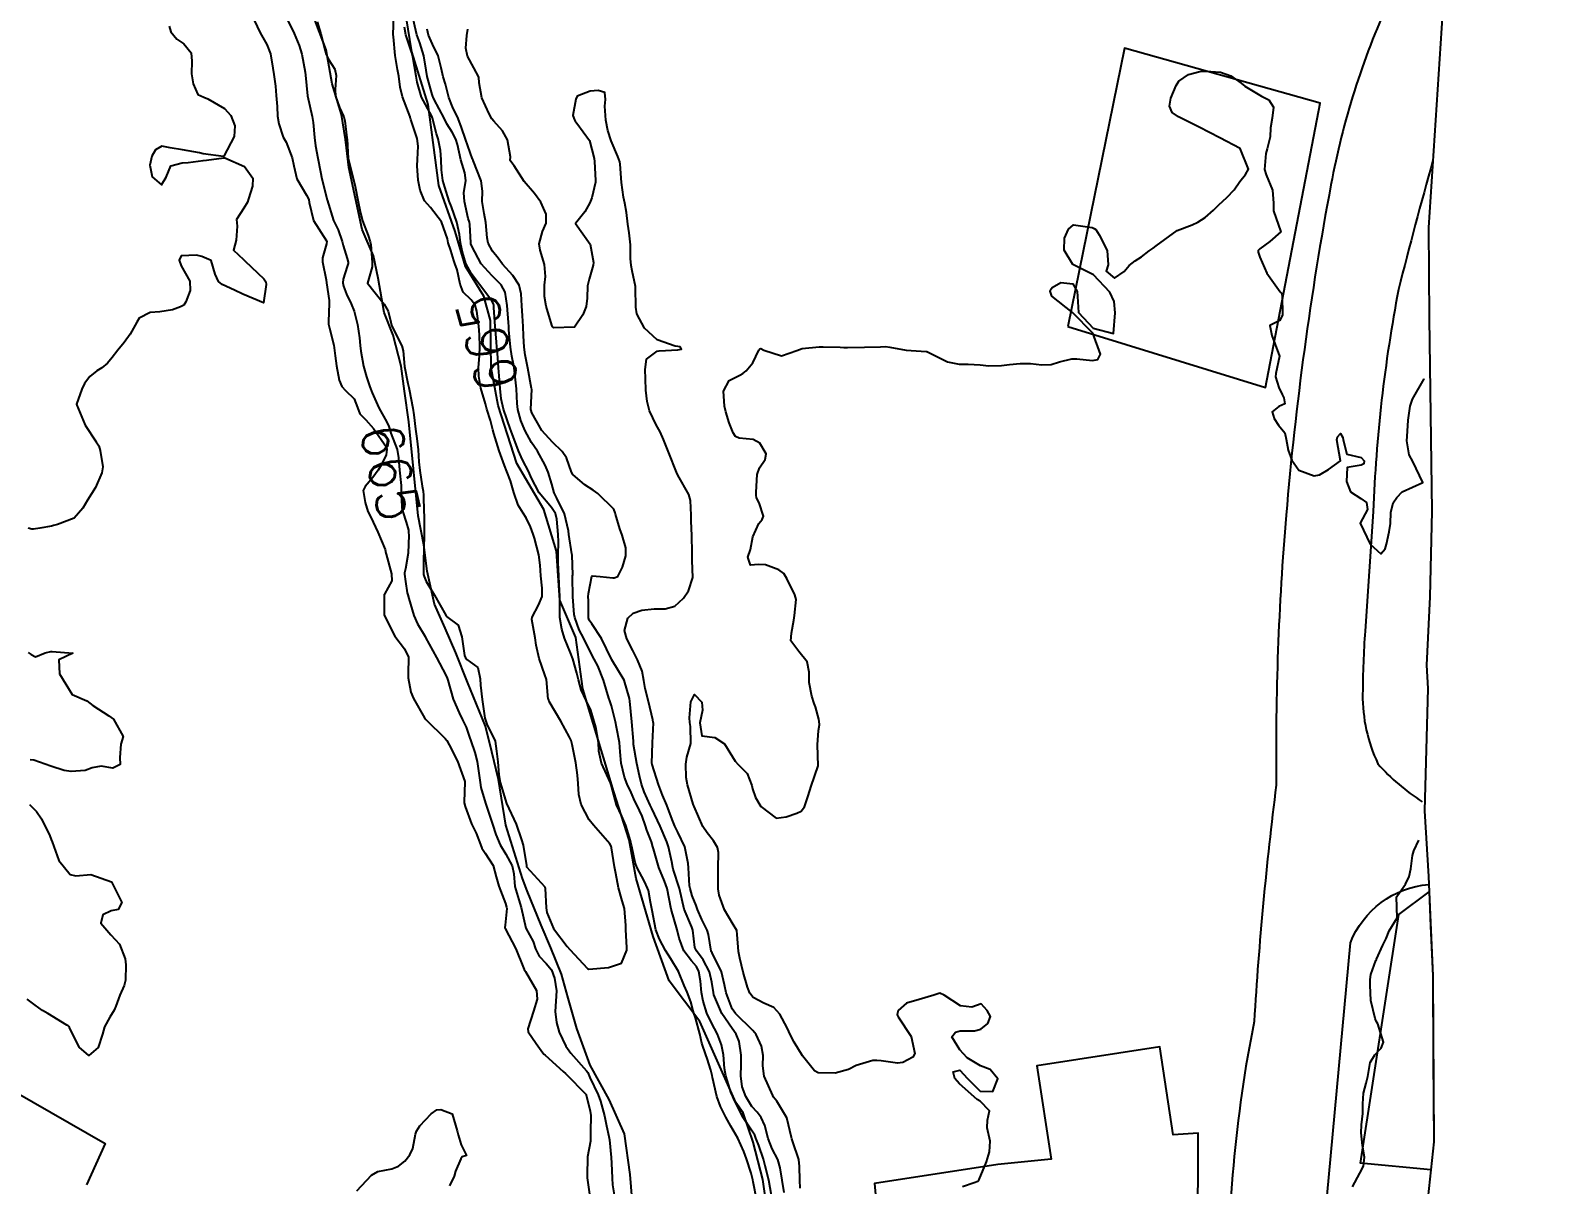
# Model space of a CAD drawing. Header units: metres. Extents: x 292545 to 299085, y 7450245 to 7463078.
# Drawn here: x 296188.4 to 296334.1, y 7456830.1 to 7456941.4 of the extents above; entities that cross this region are included whole.
import ezdxf
from ezdxf.enums import TextEntityAlignment as Align

# ---------------------------------------------------------------- set-up
doc = ezdxf.new("R2010")
doc.units = ezdxf.units.M
for name, color, linetype in [('Area', 45, 'Continuous'), ('Cotas', 45, 'Continuous'), ('Curvas de Nivel 1m', 11, 'Continuous'), ('Curvas de Nivel 5m', 15, 'Continuous'), ('Edificações', 30, 'Continuous'), ('Hidrografia', 140, 'Continuous'), ('Vias Primárias', 230, 'Continuous')]:
    doc.layers.add(name, color=color, linetype=linetype)
doc.styles.add('Style-STANDARD', font='STANDARD.shx')

msp = doc.modelspace()

# ---------------------------------------------------------------- linework, layer by layer
at = {"layer": 'Area'}
msp.add_polyline3d([(296334.1, 7457006.28, 673.92), (296332.98, 7457000.13, 678.49), (296332.19, 7456994.26, 671.55), (296331.23, 7456989.74, 671.27), (296330.46, 7456982.57, 668.4), (296328.9, 7456974.52, 674.88), (296328.14, 7456969.36, 670.89), (296328.03, 7456968.13, 670.83), (296327.39, 7456964.79, 670.93), (296326.59, 7456958.62, 670.97), (296325.4, 7456950.91, 674.39), (296324.82, 7456946.09, 668.83), (296323.28, 7456922.4, 668.86), (296323.33, 7456913.66, 668.89), (296323.58, 7456895.06, 669.06), (296323.4, 7456886.8, 669.25), (296323.07, 7456880.19, 669.36), (296323.22, 7456877.96, 669.41), (296322.9, 7456866.16, 669.72), (296323.26, 7456859.84, 669.88), (296323.69, 7456850.24, 672.61), (296323.77, 7456834.24, 674.05), (296323.2, 7456828.83, 678.1)], dxfattribs=at)
at = {"layer": 'Curvas de Nivel 1m', "flags": 128}
for points, elevation in [([(296210.04, 7456942.38), (296210.61, 7456941.16), (296211.24, 7456940.06), (296211.61, 7456939.14), (296211.83, 7456937.76), (296211.93, 7456937.14), (296212.09, 7456936.03), (296212.16, 7456935.14), (296212.24, 7456934.06), (296212.28, 7456933.13), (296212.41, 7456932.39), (296212.84, 7456931.12), (296212.94, 7456930.94), (296213.13, 7456930.62), (296213.71, 7456929.11), (296213.85, 7456928.36), (296214.16, 7456927.11), (296215.07, 7456925.53), (296215.29, 7456925.1), (296215.35, 7456924.81), (296215.76, 7456923.09), (296217.01, 7456921.13), (296217.03, 7456921.1), (296217.04, 7456921.08), (296217.01, 7456920.83), (296216.61, 7456919.47), (296216.61, 7456919.08), (296216.97, 7456917.35), (296217.01, 7456917.08), (296217.25, 7456915.38), (296217.27, 7456915.08), (296217.19, 7456913.34), (296217.19, 7456913.08), (296217.28, 7456912.71), (296217.71, 7456911.07), (296217.84, 7456910.03), (296217.97, 7456909.07), (296218.24, 7456907.67), (296218.47, 7456907.06), (296218.84, 7456906.7), (296219.67, 7456905.89), (296220, 7456905.04), (296220.23, 7456904.45), (296220.81, 7456903.85), (296221.54, 7456903.02), (296222.78, 7456901.22), (296222.84, 7456901.01), (296222.77, 7456900.49), (296222.29, 7456899.48), (296221.98, 7456899.02), (296221.47, 7456898.3), (296220.74, 7456897.44), (296220.54, 7456897.03), (296220.72, 7456895.88), (296221, 7456895.03), (296221.27, 7456894.46), (296221.97, 7456893.02), (296222.66, 7456891.34), (296222.73, 7456891.01), (296222.76, 7456890.9), (296223.29, 7456889), (296223.3, 7456888.33), (296222.61, 7456887.04), (296222.6, 7456887.03), (296222.58, 7456887.01), (296222.58, 7456885.01), (296223.58, 7456883), (296224.54, 7456881.79), (296224.91, 7456880.98), (296224.88, 7456879.35), (296224.87, 7456878.98), (296225.13, 7456877.61), (296225.39, 7456876.98), (296226.47, 7456875.11), (296226.59, 7456874.96), (296228.44, 7456873.13), (296228.6, 7456872.94), (296228.84, 7456872.53), (296229.64, 7456870.93), (296230.33, 7456868.99), (296230.34, 7456868.92), (296230.28, 7456867.02), (296230.29, 7456866.92), (296230.37, 7456866.56), (296230.99, 7456864.91), (296231.44, 7456864.01), (296231.85, 7456862.9), (296231.97, 7456862.55), (296232.31, 7456862.08), (296233.08, 7456860.88), (296233.38, 7456859.79), (296233.64, 7456858.88), (296234.26, 7456857.21), (296234.37, 7456856.87), (296234.39, 7456856.73), (296234.23, 7456855.13), (296234.19, 7456854.91), (296234.19, 7456854.87), (296234.22, 7456854.81), (296235.25, 7456852.86), (296236, 7456851.03), (296236.07, 7456850.85), (296236.18, 7456850.66), (296237.25, 7456848.83), (296237.32, 7456848.01), (296236.98, 7456846.84), (296236.42, 7456845.15), (296236.46, 7456844.84), (296237.22, 7456843.71), (296237.86, 7456842.82), (296237.96, 7456842.7), (296238.08, 7456842.59), (296239.84, 7456841.03), (296240.06, 7456840.82), (296240.08, 7456840.8), (296242.03, 7456838.81), (296242.05, 7456838.78), (296242.43, 7456837.19), (296242.48, 7456836.77), (296242.45, 7456835.22), (296242.46, 7456834.77), (296242.45, 7456834.31), (296242.18, 7456832.78), (296242.13, 7456830.96), (296242.15, 7456830.78), (296242.37, 7456829.21)], 666), ([(296216.12, 7456942.24), (296216.47, 7456941.09), (296216.89, 7456939.43), (296216.98, 7456939.08), (296217.22, 7456938.57), (296217.81, 7456937.67), (296217.95, 7456937.07), (296217.83, 7456935.72), (296217.87, 7456935.07), (296218.27, 7456933.96), (296218.68, 7456933.06), (296218.78, 7456932.69), (296218.98, 7456931.05), (296219, 7456930.92), (296219.11, 7456929.05), (296219.62, 7456927.04), (296219.77, 7456926.35), (296220.04, 7456925.04), (296220.29, 7456923.79), (296220.47, 7456923.04), (296221.02, 7456921.62), (296221.22, 7456921.03), (296221.27, 7456920.77), (296221.41, 7456919.03), (296221.4, 7456918.61), (296220.96, 7456917.03), (296222.57, 7456915.01), (296222.94, 7456914.33), (296223.2, 7456913.28), (296223.27, 7456913), (296223.55, 7456912.36), (296224.28, 7456910.99), (296224.4, 7456910.5), (296224.52, 7456908.99), (296224.85, 7456907.36), (296224.96, 7456906.98), (296224.99, 7456906.83), (296225.34, 7456904.97), (296225.44, 7456904.35), (296225.58, 7456902.97), (296225.71, 7456902.05), (296225.85, 7456900.97), (296225.91, 7456899.82), (296226, 7456898.97), (296226.24, 7456897.45), (296226.32, 7456896.97), (296226.35, 7456896.6), (296226.4, 7456894.96), (296226.41, 7456894.68), (296226.41, 7456892.96), (296226.4, 7456891.23), (296226.38, 7456890.96), (296226.36, 7456890.68), (296226.37, 7456888.96), (296226.41, 7456888.74), (296226.63, 7456888.28), (296227.42, 7456886.95), (296228.5, 7456885.02), (296228.55, 7456884.94), (296228.58, 7456884.9), (296229.7, 7456884.05), (296230.06, 7456882.93), (296230.32, 7456881.14), (296230.4, 7456880.92), (296230.53, 7456880.76), (296231.61, 7456879.99), (296231.84, 7456878.9), (296231.87, 7456878.26), (296232.01, 7456876.9), (296232.27, 7456875.09), (296232.33, 7456874.89), (296232.37, 7456874.8), (296232.46, 7456874.5), (296233.26, 7456872.88), (296233.41, 7456871.91), (296233.54, 7456870.88), (296233.64, 7456869.64), (296233.75, 7456868.88), (296234.37, 7456866.87), (296235.3, 7456864.86), (296235.82, 7456863.36), (296235.96, 7456862.85), (296236.28, 7456860.87), (296236.28, 7456860.85), (296236.3, 7456860.76), (296238.06, 7456858.82), (296238.1, 7456858.66), (296238.2, 7456856.82), (296238.25, 7456856.34), (296238.89, 7456854.81), (296240.21, 7456853.08), (296240.46, 7456852.8), (296242.18, 7456850.94), (296242.3, 7456850.89), (296244.19, 7456851.05), (296245.45, 7456851.47), (296245.98, 7456852.73), (296245.98, 7456852.96), (296245.88, 7456854.73), (296245.87, 7456855.09), (296245.73, 7456856.74), (296245.52, 7456857.48), (296245.15, 7456858.74), (296244.91, 7456860.13), (296244.78, 7456860.75), (296244.49, 7456862.58), (296244.45, 7456862.75), (296244.33, 7456862.97), (296242.74, 7456864.77), (296242.35, 7456865.29), (296241.56, 7456866.78), (296241.33, 7456867.74), (296241.27, 7456868.79), (296241.2, 7456869.59), (296241.04, 7456870.79), (296240.68, 7456872.56), (296240.62, 7456872.8), (296240.59, 7456872.94), (296240.45, 7456873.26), (296239.61, 7456874.81), (296238.49, 7456876.71), (296238.43, 7456876.82), (296238.38, 7456876.94), (296238.21, 7456878.82), (296238.06, 7456879.28), (296237.5, 7456880.83), (296237.24, 7456882.14), (296237.13, 7456882.83), (296236.81, 7456884.61), (296236.84, 7456884.84), (296237.44, 7456885.99), (296237.79, 7456886.83), (296237.81, 7456887.63), (296237.66, 7456888.83), (296237.62, 7456889.85), (296237.48, 7456890.83), (296237.06, 7456892.46), (296236.95, 7456892.84), (296236.69, 7456893.53), (296236.26, 7456894.41), (296235.96, 7456894.85), (296235.48, 7456895.63), (296235.08, 7456896.86), (296234.74, 7456897.99), (296234.39, 7456898.87), (296234.18, 7456899.45), (296233.65, 7456900.88), (296233.14, 7456902.55), (296233.05, 7456902.89), (296232.81, 7456903.79), (296232.48, 7456904.89), (296232.33, 7456905.4), (296231.89, 7456906.9), (296231.69, 7456908.08), (296231.67, 7456908.9), (296231.76, 7456910.03), (296231.79, 7456910.9), (296231.77, 7456912.04), (296231.69, 7456912.9), (296231.51, 7456914.33), (296231.34, 7456914.91), (296230.95, 7456915.43), (296230.2, 7456916.16), (296229.89, 7456916.93), (296229.6, 7456918.32), (296229.37, 7456918.93), (296229.28, 7456919.22), (296229.01, 7456920.17), (296228.74, 7456920.94), (296228.66, 7456921.3), (296228.08, 7456922.95), (296227.05, 7456924.33), (296226.45, 7456924.97), (296226.04, 7456926.01), (296225.86, 7456926.97), (296225.74, 7456928.34), (296225.77, 7456928.97), (296225.83, 7456930.26), (296225.75, 7456930.97), (296225.15, 7456932.83), (296225.1, 7456932.93), (296225.09, 7456932.98), (296225.07, 7456933.06), (296224.34, 7456934.99), (296224.11, 7456935.92), (296223.97, 7456937), (296223.85, 7456937.65), (296223.62, 7456939), (296223.46, 7456940.79), (296223.45, 7456941), (296223.5, 7456942.77)], 664), ([(296259.92, 7456829.07), (296259.65, 7456830.56), (296259.31, 7456831.92), (296259.13, 7456832.57), (296258.68, 7456833.89), (296258.42, 7456834.58), (296258.3, 7456834.89), (296258, 7456835.37), (296257.2, 7456836.6), (296256.29, 7456838.34), (296256.18, 7456838.61), (296256.04, 7456838.95), (296255.5, 7456840.62), (296255.37, 7456841.32), (296255.29, 7456842.62), (296255.1, 7456843.61), (296254.71, 7456844.62), (296254.12, 7456845.72), (296253.69, 7456846.64), (296253.32, 7456847.82), (296253.18, 7456848.64), (296253.07, 7456849.74), (296252.92, 7456850.65), (296252.67, 7456851.14), (296252.19, 7456851.68), (296251.45, 7456852.67), (296251, 7456853.89), (296250.83, 7456854.67), (296250.25, 7456856.68), (296249.85, 7456858.68), (296249.61, 7456859.36), (296249.06, 7456860.69), (296248.54, 7456862.48), (296248.48, 7456862.7), (296248.33, 7456863.16), (296247.91, 7456864.28), (296247.77, 7456864.71), (296247.43, 7456865.64), (296246.93, 7456866.72), (296246.75, 7456867.1), (296246.38, 7456867.91), (296246.01, 7456868.73), (296245.75, 7456869.39), (296245.43, 7456870.74), (296245.34, 7456871.83), (296245.25, 7456872.74), (296244.98, 7456874.23), (296244.87, 7456874.75), (296244.49, 7456876.27), (296244.32, 7456876.75), (296244.22, 7456877.03), (296243.71, 7456878.76), (296243.16, 7456880.13), (296242.83, 7456880.77), (296242.54, 7456881.34), (296241.81, 7456882.78), (296241.38, 7456883.6), (296240.95, 7456884.79), (296240.89, 7456885.1), (296240.76, 7456886.8), (296240.72, 7456888.71), (296240.73, 7456888.8), (296240.75, 7456888.91), (296240.68, 7456890.8), (296240.68, 7456890.82), (296240.65, 7456890.93), (296240.38, 7456892.8), (296240.35, 7456893.14), (296239.96, 7456894.81), (296239.21, 7456896.32), (296238.96, 7456896.82), (296238.74, 7456897.64), (296238.38, 7456898.82), (296238.1, 7456899.49), (296237.34, 7456900.83), (296236.79, 7456901.67), (296236.14, 7456902.85), (296235.76, 7456903.8), (296235.46, 7456904.86), (296235.39, 7456905.43), (296235.33, 7456906.86), (296235.14, 7456908.59), (296235.1, 7456908.87), (296235.06, 7456909.05), (296234.88, 7456910), (296234.76, 7456910.87), (296234.6, 7456912.55), (296234.58, 7456912.87), (296234.55, 7456913.23), (296234.44, 7456914.87), (296234.25, 7456916.16), (296233.85, 7456916.88), (296232.98, 7456917.73), (296231.93, 7456918.9), (296231.01, 7456920.61), (296230.94, 7456920.84), (296230.93, 7456920.91), (296230.82, 7456922.7), (296230.78, 7456922.91), (296230.68, 7456923.28), (296230.3, 7456924.92), (296230.26, 7456925.73), (296230.43, 7456926.92), (296230.34, 7456927.67), (296229.96, 7456928.92), (296229.65, 7456930.4), (296229.49, 7456930.93), (296229.14, 7456931.6), (296228.62, 7456932.41), (296228.35, 7456932.94), (296227.38, 7456934.75), (296227.28, 7456934.96), (296227.25, 7456935.03), (296227.19, 7456935.24), (296226.71, 7456936.96), (296226.61, 7456937.56), (296226.4, 7456938.97), (296226, 7456940.22), (296225.73, 7456940.98), (296225.27, 7456942.93)], 666), ([(296201.82, 7456941.82), (296202, 7456941.26), (296202.56, 7456940.56), (296203.24, 7456940.1), (296203.96, 7456939.23), (296204.01, 7456938.45), (296203.98, 7456937.23), (296204.16, 7456936.27), (296204.59, 7456935.23), (296205.18, 7456934.97), (296205.57, 7456934.82), (296207.16, 7456933.87), (296207.77, 7456933.19), (296208.17, 7456932.21), (296208.1, 7456931.19), (296207.11, 7456929.27), (296207.07, 7456929.24), (296205.12, 7456929.5), (296204.75, 7456929.59), (296203.12, 7456929.9), (296201.94, 7456930.07), (296201.12, 7456930.24), (296200.51, 7456929.88), (296200.17, 7456929.28), (296199.98, 7456928.4), (296200.21, 7456927.28), (296201.08, 7456926.52), (296201.53, 7456927.26), (296202, 7456928.35), (296203.1, 7456928.64), (296203.68, 7456928.66), (296205.11, 7456928.85), (296205.43, 7456928.89), (296207.11, 7456929.11), (296207.2, 7456929.11), (296209.1, 7456928.29), (296209.9, 7456927.16), (296209.86, 7456926.38), (296209.48, 7456925.17), (296209.38, 7456924.85), (296209.05, 7456924.26), (296208.34, 7456923.18), (296208.38, 7456922.53), (296208.29, 7456921.18), (296208.05, 7456920.23), (296208.99, 7456919.31), (296209.16, 7456919.17), (296210.97, 7456917.44), (296211.16, 7456917.15), (296211.2, 7456916.91), (296210.94, 7456915.15), (296208.95, 7456915.97), (296208.13, 7456916.36), (296206.96, 7456916.9), (296206.58, 7456917.2), (296206.27, 7456917.91), (296205.88, 7456919.21), (296205, 7456919.62), (296204.48, 7456919.75), (296203, 7456919.67), (296202.79, 7456919.24), (296202.98, 7456918.71), (296203.83, 7456917.23), (296203.86, 7456916.33), (296203.45, 7456915.23), (296203.25, 7456914.93), (296202.94, 7456914.75), (296202.15, 7456914.47), (296200.93, 7456914.26), (296199.99, 7456914.22), (296198.93, 7456913.65), (296198.71, 7456913.29), (296198.09, 7456912.12), (296197.5, 7456911.31), (296196.89, 7456910.57), (296196.33, 7456909.87), (296195.89, 7456909.33), (296195.35, 7456908.86), (296194.87, 7456908.59), (296194.18, 7456908.03), (296193.67, 7456907.35), (296193.4, 7456906.8), (296192.91, 7456905.36), (296192.92, 7456905.26), (296193.72, 7456903.35), (296194.78, 7456901.75), (296195.04, 7456901.34), (296195.19, 7456900.91), (296195.43, 7456899.33), (296195.34, 7456898.74), (296194.73, 7456897.34), (296193.96, 7456896.1), (296193.52, 7456895.35), (296192.69, 7456894.38), (296191.07, 7456893.76), (296190.69, 7456893.66), (296190.48, 7456893.6), (296189.35, 7456893.4), (296188.76, 7456893.33), (296188.68, 7456893.32), (296188.6, 7456893.33), (296188.25, 7456893.42)], 667), ([(296261.13, 7456829.35), (296260.96, 7456830.55), (296260.75, 7456831.75), (296260.52, 7456832.55), (296259.98, 7456833.58), (296259.58, 7456834.57), (296259.26, 7456835.83), (296258.93, 7456836.58), (296258.53, 7456837.09), (296258.02, 7456837.65), (296257.44, 7456838.6), (296257.1, 7456839.54), (296256.95, 7456840.6), (296256.99, 7456841.68), (296257, 7456842.6), (296256.79, 7456843.91), (296256.51, 7456844.61), (296256.11, 7456845.17), (296255.13, 7456846.62), (296254.36, 7456848.42), (296254.31, 7456848.63), (296254.17, 7456849.65), (296253.95, 7456850.63), (296253.34, 7456851.79), (296252.67, 7456852.65), (296252.52, 7456852.97), (296252.32, 7456854.66), (296252.23, 7456854.94), (296251.51, 7456856.67), (296251.26, 7456857.68), (296251.03, 7456858.67), (296250.45, 7456860.52), (296250.41, 7456860.68), (296250.31, 7456861.24), (296250, 7456862.68), (296249.83, 7456863.18), (296249.18, 7456864.69), (296248.37, 7456866.39), (296248.22, 7456866.7), (296247.65, 7456867.98), (296247.39, 7456868.72), (296247.2, 7456869.52), (296246.94, 7456870.72), (296246.62, 7456872.55), (296246.61, 7456872.73), (296246.61, 7456872.89), (296246.46, 7456874.73), (296246.26, 7456876.73), (296246.22, 7456877), (296245.72, 7456878.74), (296244.53, 7456880.72), (296244.52, 7456880.75), (296244.5, 7456880.78), (296243.54, 7456882.76), (296242.58, 7456884.2), (296242.35, 7456884.54), (296242.28, 7456884.77), (296242.26, 7456886.43), (296242.25, 7456886.78), (296242.26, 7456887.12), (296242.6, 7456888.77), (296242.63, 7456888.83), (296243.4, 7456888.76), (296244.63, 7456888.62), (296244.75, 7456888.63), (296245.11, 7456888.74), (296245.56, 7456889.65), (296245.88, 7456890.73), (296245.87, 7456891.53), (296245.51, 7456892.74), (296245.3, 7456893.35), (296244.89, 7456894.75), (296244.85, 7456894.9), (296244.71, 7456895.23), (296243.18, 7456896.77), (296242.73, 7456897.07), (296241.92, 7456897.59), (296240.75, 7456898.58), (296240.64, 7456898.8), (296240.15, 7456900.19), (296239.73, 7456900.81), (296238.79, 7456901.69), (296237.77, 7456902.83), (296236.82, 7456904.53), (296236.73, 7456904.75), (296236.72, 7456904.84), (296236.8, 7456906.8), (296236.8, 7456906.84), (296236.79, 7456906.89), (296236.41, 7456908.85), (296236.17, 7456910.13), (296236.08, 7456910.85), (296236.01, 7456911.96), (296235.96, 7456912.85), (296235.9, 7456913.88), (296235.85, 7456914.85), (296235.78, 7456916.02), (296235.59, 7456916.85), (296234.98, 7456917.77), (296233.99, 7456918.88), (296233.56, 7456919.44), (296233.01, 7456920.11), (296232.59, 7456920.89), (296232.5, 7456921.42), (296232.37, 7456922.9), (296232.2, 7456923.75), (296232.03, 7456924.9), (296232.06, 7456925.91), (296231.93, 7456926.9), (296231.16, 7456928.85), (296231.14, 7456928.91), (296231.1, 7456929), (296230.42, 7456930.92), (296230.02, 7456932.05), (296229.7, 7456932.92), (296229.17, 7456934.03), (296228.8, 7456934.94), (296228.47, 7456936.22), (296228.27, 7456936.94), (296228.07, 7456937.81), (296227.78, 7456938.95), (296227.24, 7456940.07), (296226.84, 7456940.96), (296226.71, 7456941.52)], 667), ([(296262.68, 7456829.79), (296262.65, 7456830.53), (296262.63, 7456831.86), (296262.55, 7456832.53), (296261.99, 7456834.24), (296261.89, 7456834.54), (296261.86, 7456834.67), (296261.39, 7456836.55), (296260.42, 7456838.17), (296260.11, 7456838.56), (296260.03, 7456838.7), (296259.22, 7456840.57), (296259.07, 7456841.57), (296259.1, 7456842.57), (296258.96, 7456843.45), (296258.45, 7456844.58), (296258.11, 7456844.98), (296256.43, 7456846.61), (296256.14, 7456847.06), (296255.55, 7456848.62), (296255.4, 7456849.38), (296255.11, 7456850.62), (296254.2, 7456852.46), (296254.13, 7456852.56), (296254.1, 7456852.63), (296253.83, 7456854.24), (296253.71, 7456854.64), (296253.2, 7456855.69), (296252.78, 7456856.65), (296252.64, 7456857.04), (296252.27, 7456857.97), (296252.07, 7456858.66), (296252.02, 7456858.92), (296251.91, 7456860.66), (296251.88, 7456861.09), (296251.57, 7456862.67), (296250.9, 7456864.11), (296250.6, 7456864.68), (296250.35, 7456865.31), (296249.82, 7456866.69), (296249.4, 7456867.68), (296249.02, 7456868.69), (296248.41, 7456870.63), (296248.4, 7456870.69), (296248.39, 7456870.72), (296248.44, 7456872.7), (296248.53, 7456874.63), (296248.52, 7456874.7), (296248.47, 7456874.92), (296248.05, 7456876.71), (296247.74, 7456877.94), (296247.61, 7456878.71), (296247.43, 7456879.62), (296247, 7456880.72), (296246.55, 7456881.61), (296245.96, 7456882.74), (296245.75, 7456883.56), (296246.06, 7456884.74), (296246.59, 7456885.23), (296247.4, 7456885.52), (296248.59, 7456885.64), (296249.65, 7456885.63), (296250.6, 7456885.9), (296251.43, 7456886.67), (296251.9, 7456887.37), (296252.34, 7456888.65), (296252.28, 7456890.29), (296252.26, 7456890.66), (296252.26, 7456891.06), (296252.24, 7456892.66), (296252.17, 7456894.13), (296252.16, 7456894.66), (296252.12, 7456896.07), (296251.96, 7456896.66), (296250.9, 7456898.53), (296250.82, 7456898.68), (296250.79, 7456898.72), (296250.75, 7456898.8), (296250.01, 7456900.69), (296249.51, 7456901.97), (296249.17, 7456902.7), (296248.8, 7456903.37), (296248.15, 7456904.71), (296247.92, 7456905.62), (296247.81, 7456906.71), (296247.77, 7456907.8), (296247.72, 7456908.71), (296247.87, 7456909.72), (296248.89, 7456910.47), (296249.08, 7456910.51), (296250.89, 7456910.61), (296251.23, 7456910.67), (296251.11, 7456910.89), (296250.9, 7456910.93), (296250.62, 7456910.96), (296248.9, 7456911.58), (296247.67, 7456912.71), (296246.93, 7456914.07), (296246.82, 7456914.72), (296246.8, 7456916.57), (296246.79, 7456916.72), (296246.49, 7456918.24), (296246.4, 7456918.73), (296246.33, 7456919.4), (296246.33, 7456920.73), (296246.2, 7456921.9), (296246.06, 7456922.73), (296245.92, 7456923.86), (296245.76, 7456924.74), (296245.64, 7456925.32), (296245.45, 7456926.74), (296245.32, 7456928.52), (296245.29, 7456928.74), (296245.11, 7456929.24), (296244.45, 7456930.75), (296244.15, 7456931.76), (296243.94, 7456932.76), (296243.84, 7456934.09), (296243.91, 7456934.76), (296243.84, 7456935.41), (296243.19, 7456935.62), (296242.43, 7456935.54), (296241.19, 7456935.05), (296241.04, 7456934.79), (296240.75, 7456933.21), (296240.91, 7456932.79), (296241, 7456932.64), (296241.15, 7456932.45), (296242.36, 7456930.78), (296242.81, 7456929.07), (296242.84, 7456928.77), (296242.93, 7456926.92), (296242.93, 7456926.77), (296242.59, 7456925.25), (296242.4, 7456924.78), (296241.92, 7456923.91), (296241.03, 7456922.79), (296242.42, 7456920.78), (296242.75, 7456919.02), (296242.71, 7456918.77), (296242.33, 7456917.42), (296242.17, 7456916.78), (296242.13, 7456915.6), (296242.04, 7456914.78), (296241.72, 7456913.99), (296240.91, 7456912.79), (296238.91, 7456912.72), (296238.81, 7456912.82), (296238.75, 7456912.98), (296238.19, 7456914.83), (296238.03, 7456915.75), (296238.04, 7456916.83), (296238.12, 7456917.69), (296238.02, 7456918.83), (296237.61, 7456920.23), (296237.52, 7456920.83), (296237.83, 7456922.02), (296238.19, 7456922.83), (296238.18, 7456923.7), (296237.69, 7456924.83), (296237.07, 7456925.67), (296236.07, 7456926.85), (296235.1, 7456928.35), (296234.87, 7456928.64), (296234.73, 7456928.87), (296234.75, 7456929.22), (296234.47, 7456930.87), (296233.99, 7456931.72), (296233.15, 7456932.66), (296232.96, 7456932.89), (296232.69, 7456933.37), (296232, 7456934.9), (296231.74, 7456936.36), (296231.68, 7456936.91), (296231.21, 7456937.81), (296230.61, 7456938.92), (296230.44, 7456939.71), (296230.55, 7456940.92), (296230.65, 7456941.52)], 668), ([(296278.35, 7456829.94), (296279.47, 7456830.33), (296279.82, 7456830.45), (296279.95, 7456830.62), (296280.64, 7456832.32), (296280.93, 7456833.27), (296281, 7456834.31), (296280.72, 7456835.6), (296280.74, 7456836.32), (296280.93, 7456837.22), (296280.03, 7456838.15), (296279.76, 7456838.33), (296278.06, 7456839.83), (296277.59, 7456840.35), (296277.44, 7456840.99), (296278.07, 7456841.14), (296278.81, 7456840.34), (296280.04, 7456839.12), (296281.26, 7456839.1), (296281.73, 7456840.31), (296280.99, 7456841.23), (296280.08, 7456841.56), (296278.79, 7456842.34), (296278.09, 7456843.1), (296277.3, 7456844.36), (296277.66, 7456844.8), (296278.11, 7456844.96), (296279.5, 7456844.94), (296280.11, 7456845.09), (296280.79, 7456845.65), (296281.04, 7456846.32), (296280.72, 7456846.9), (296280.15, 7456847.55), (296279.24, 7456847.24), (296278.14, 7456847.34), (296276.56, 7456848.37), (296276.15, 7456848.57), (296275.58, 7456848.38), (296274.15, 7456847.95), (296272.94, 7456847.61), (296272.14, 7456846.9), (296272.02, 7456846.53), (296272.06, 7456846.42), (296272.13, 7456846.31), (296273.4, 7456844.41), (296273.73, 7456842.76), (296273.55, 7456842.41), (296272.59, 7456841.9), (296272.08, 7456841.84), (296270.48, 7456842.04), (296270.08, 7456842.08), (296269.7, 7456842.07), (296268.07, 7456841.6), (296267.33, 7456841.22), (296266.07, 7456840.86), (296264.43, 7456840.88), (296264.07, 7456841.08), (296262.9, 7456842.53), (296262.1, 7456843.85), (296261.74, 7456844.54), (296261.42, 7456845.24), (296260.72, 7456846.55), (296260.14, 7456847.19), (296259.18, 7456847.61), (296258.15, 7456848.15), (296257.82, 7456848.59), (296257.59, 7456849.16), (296257.18, 7456850.6), (296256.86, 7456851.94), (296256.74, 7456852.6), (296256.61, 7456854.22), (296256.58, 7456854.61), (296256.23, 7456855.19), (296255.38, 7456856.62), (296254.86, 7456858.03), (296254.77, 7456858.63), (296254.78, 7456860.13), (296254.79, 7456860.63), (296254.8, 7456862.14), (296254.72, 7456862.63), (296254.33, 7456863.28), (296253.72, 7456864.02), (296253.31, 7456864.65), (296252.47, 7456866.56), (296252.43, 7456866.66), (296252.41, 7456866.7), (296252.37, 7456866.8), (296251.81, 7456868.67), (296251.7, 7456869.37), (296251.66, 7456870.67), (296251.76, 7456871.33), (296252.15, 7456872.66), (296252.1, 7456874.29), (296252.04, 7456874.66), (296252.02, 7456875.11), (296252.13, 7456876.66), (296252.5, 7456877.38), (296253.2, 7456876.64), (296253.25, 7456875.87), (296253, 7456874.64), (296253.2, 7456873.4), (296254.45, 7456873.24), (296255.39, 7456872.62), (296256.42, 7456870.94), (296256.7, 7456870.61), (296257.57, 7456869.76), (296258.03, 7456868.59), (296258.1, 7456868.29), (296258.38, 7456867.43), (296258.89, 7456866.57), (296260.36, 7456865.45), (296261.32, 7456865.59), (296262.36, 7456865.92), (296262.77, 7456866.13), (296263.1, 7456866.53), (296263.46, 7456867.6), (296263.74, 7456868.52), (296264.41, 7456870.51), (296264.35, 7456872.51), (296264.46, 7456873.89), (296264.53, 7456874.44), (296264.53, 7456874.51), (296264.47, 7456874.98), (296264.15, 7456876.19), (296264.02, 7456876.52), (296263.81, 7456877.21), (296263.56, 7456878.52), (296263.54, 7456879.54), (296263.37, 7456880.53), (296262.55, 7456881.53), (296261.77, 7456882.55), (296261.84, 7456883.28), (296262.08, 7456884.55), (296262.13, 7456885), (296262.3, 7456886.54), (296262.16, 7456887), (296261.39, 7456888.55), (296261.11, 7456889.03), (296260.64, 7456889.41), (296259.33, 7456889.89), (296258.65, 7456889.91), (296257.9, 7456889.84), (296257.65, 7456890.6), (296257.9, 7456891.36), (296258.13, 7456892.59), (296258.7, 7456893.87), (296259.03, 7456894.24), (296259.16, 7456894.58), (296258.72, 7456895.86), (296258.47, 7456896.34), (296258.43, 7456896.58), (296258.44, 7456896.87), (296258.53, 7456898.58), (296258.76, 7456899.24), (296259.31, 7456900.03), (296259.39, 7456900.57), (296258.78, 7456901.61), (296258.14, 7456901.95), (296256.79, 7456902.09), (296256.43, 7456902.25), (296256.23, 7456902.61), (296255.85, 7456903.57), (296255.5, 7456904.62), (296255.38, 7456905.17), (296255.3, 7456906.62), (296255.82, 7456907.65), (296256.87, 7456908.18), (296257.14, 7456908.33), (296257.46, 7456908.59), (296258.12, 7456909.35), (296258.71, 7456910.58), (296258.78, 7456910.7), (296258.89, 7456910.72), (296259.19, 7456910.58), (296260.89, 7456910.02), (296262.37, 7456910.54), (296262.89, 7456910.73), (296264.51, 7456910.91), (296264.9, 7456910.9), (296266.53, 7456910.86), (296266.9, 7456910.84), (296267.24, 7456910.83), (296268.9, 7456910.87), (296270.43, 7456910.91), (296270.9, 7456910.92), (296271.34, 7456910.87), (296272.89, 7456910.57), (296274.83, 7456910.46), (296274.89, 7456910.45), (296275.01, 7456910.39), (296276.88, 7456909.44), (296278, 7456909.23), (296278.88, 7456909.23), (296280.05, 7456909.15), (296280.87, 7456909.08), (296282.08, 7456909.1), (296282.88, 7456909.18), (296283.88, 7456909.29), (296284.88, 7456909.28), (296285.98, 7456909.15), (296286.88, 7456909.19), (296287.68, 7456909.44), (296288.89, 7456909.74), (296289.35, 7456909.75), (296290.88, 7456909.57), (296291.39, 7456909.69), (296291.63, 7456910.19), (296290.91, 7456912.2), (296288.93, 7456914.22), (296286.96, 7456915.77), (296286.8, 7456916.25), (296286.81, 7456916.4), (296286.97, 7456916.62), (296287.83, 7456917.09), (296288.97, 7456916.97), (296289.38, 7456916.22), (296289.43, 7456915.74), (296289.52, 7456914.21), (296290.92, 7456912.7), (296292.91, 7456912.18), (296293.06, 7456914.18), (296292.95, 7456915.28), (296292.53, 7456916.18), (296290.98, 7456917.85), (296290.21, 7456918.21), (296288.99, 7456918.84), (296288.13, 7456920.23), (296288.18, 7456921.39), (296288.55, 7456922.23), (296289.04, 7456922.65), (296290.84, 7456922.4), (296291.03, 7456922.32), (296291.18, 7456922.2), (296291.52, 7456921.71), (296292.28, 7456920.19), (296292.38, 7456918.8), (296292.2, 7456918.19), (296292.98, 7456917.51), (296293.93, 7456918.17), (296294.41, 7456918.74), (296295, 7456919.19), (296295.58, 7456919.57), (296296.35, 7456920.14), (296296.73, 7456920.42), (296297.02, 7456920.63), (296299.03, 7456922.1), (296300.47, 7456922.66), (296301.04, 7456922.91), (296301.75, 7456923.36), (296302.53, 7456924.07), (296302.79, 7456924.33), (296303.06, 7456924.59), (296303.82, 7456925.3), (296304.54, 7456926.04), (296305.09, 7456926.84), (296305.61, 7456927.51), (296305.92, 7456928.02), (296305.12, 7456930.03), (296303.14, 7456931.06), (296301.15, 7456932.08), (296299.16, 7456933.06), (296298.54, 7456933.48), (296298.3, 7456934.11), (296298.43, 7456934.86), (296298.94, 7456936.1), (296299.21, 7456936.5), (296300.13, 7456937.17), (296301.22, 7456937.45), (296301.8, 7456937.49), (296303.22, 7456937.38), (296304.2, 7456937.03), (296305.2, 7456936.32), (296305.57, 7456936.03), (296307.18, 7456935.08), (296307.88, 7456934.7), (296308.33, 7456934), (296308.2, 7456932.96), (296308.05, 7456932), (296307.99, 7456931.15), (296307.71, 7456930), (296307.59, 7456929.53), (296307.46, 7456928.01), (296307.62, 7456927.48), (296308.22, 7456926), (296308.31, 7456924.75), (296308.34, 7456924), (296309.03, 7456921.99), (296307.97, 7456921.04), (296307.01, 7456920.36), (296306.85, 7456920.17), (296306.86, 7456920.01), (296307, 7456919.54), (296307.67, 7456918), (296308.97, 7456916.21), (296309.07, 7456916.09), (296309.12, 7456915.99), (296309.15, 7456915.8), (296309.2, 7456913.99), (296308.93, 7456913.43), (296307.97, 7456912.95), (296308.15, 7456912), (296308.89, 7456909.99), (296308.54, 7456908.32), (296308.53, 7456907.99), (296308.85, 7456906.98), (296309.16, 7456906.29), (296309.32, 7456905.98), (296309.41, 7456905.41), (296308.83, 7456905.13), (296308.19, 7456904.63), (296308.39, 7456903.99), (296308.81, 7456903.33), (296309.42, 7456902.6), (296309.53, 7456901.98), (296309.74, 7456900.93), (296310.09, 7456899.97), (296310.76, 7456899), (296312.24, 7456898.46), (296312.75, 7456898.55), (296313.63, 7456899.06), (296314.77, 7456899.92), (296314.42, 7456901.92), (296314.49, 7456902.23), (296314.8, 7456902.55), (296315.02, 7456902.14), (296315.03, 7456901.92), (296315.41, 7456900.54), (296316.78, 7456900.23), (296317.07, 7456899.89), (296317.05, 7456899.6), (296316.77, 7456899.5), (296315.42, 7456899.26), (296315.35, 7456897.91), (296315.76, 7456896.93), (296316.73, 7456896.27), (296317.29, 7456895.88), (296317.39, 7456895.21), (296316.69, 7456893.89), (296317.65, 7456891.88), (296318.66, 7456890.95), (296319.1, 7456891.43), (296319.22, 7456891.86), (296319.48, 7456893.07), (296319.6, 7456893.86), (296319.65, 7456894.92), (296319.87, 7456895.86), (296320.21, 7456896.38), (296320.73, 7456896.9), (296322.74, 7456897.82), (296321.77, 7456899.84), (296321.41, 7456900.47), (296321.19, 7456901.84), (296321.21, 7456902.26), (296321.31, 7456903.84), (296321.49, 7456905.18), (296321.74, 7456905.84), (296322.86, 7456907.82), (296322.86, 7456907.82)], 669), ([(296188.23, 7456881.41), (296188.54, 7456881.23), (296188.93, 7456881.01), (296189.87, 7456881.4), (296190.41, 7456881.52), (296190.54, 7456881.53), (296192.54, 7456881.37), (296191.2, 7456880.72), (296191.25, 7456879.38), (296192.49, 7456877.37), (296193.9, 7456876.76), (296194.48, 7456876.31), (296196.03, 7456875.32), (296196.47, 7456875), (296197.39, 7456873.31), (296197.17, 7456872.57), (296197.09, 7456871.31), (296197.12, 7456870.61), (296196.41, 7456870.28), (296195.28, 7456870.46), (296194.41, 7456870.3), (296193.72, 7456870.03), (296192.4, 7456869.96), (296191.72, 7456870.06), (296190.41, 7456870.47), (296188.79, 7456871.03), (296188.42, 7456871.07)], 667), ([(296188.37, 7456866.76), (296189.05, 7456866.1), (296189.54, 7456865.4), (296190.33, 7456863.74), (296190.47, 7456863.39), (296190.55, 7456863.16), (296191.19, 7456861.38), (296192.29, 7456860.02), (296192.82, 7456859.9), (296194.29, 7456860.03), (296196.28, 7456859.32), (296197.28, 7456857.31), (296196.92, 7456856.64), (296196.24, 7456856.51), (296195.43, 7456856.14), (296195.25, 7456855.33), (296196.22, 7456854.2), (296197.04, 7456853.31), (296197.6, 7456851.89), (296197.66, 7456851.31), (296197.63, 7456849.84), (296197.49, 7456849.31), (296197.07, 7456848.39), (296196.69, 7456847.31), (296196.52, 7456846.93), (296196.12, 7456846.27), (296195.61, 7456845.33), (296195.41, 7456844.63), (296195, 7456843.34), (296194.08, 7456842.56), (296193.15, 7456843.36), (296192.23, 7456845.25), (296192.17, 7456845.37), (296192.11, 7456845.43), (296191.98, 7456845.5), (296190.12, 7456846.6), (296189.63, 7456846.9), (296188.91, 7456847.41), (296188.14, 7456847.99)], 667), ([(296219.93, 7456829.51), (296221.35, 7456831.02), (296221.95, 7456831.37), (296223.3, 7456831.65), (296223.95, 7456831.91), (296224.56, 7456832.38), (296225.05, 7456832.98), (296225.34, 7456833.6), (296225.6, 7456834.97), (296225.69, 7456835.28), (296226, 7456835.77), (296227.11, 7456836.95), (296227.64, 7456837.33), (296228.02, 7456837.36), (296229.11, 7456836.93), (296229.62, 7456835.3), (296229.69, 7456834.92), (296229.98, 7456833.96), (296230.52, 7456832.91), (296230.09, 7456832.79), (296229.96, 7456832.61), (296229.46, 7456831.41), (296229.31, 7456830.93), (296228.87, 7456829.99)], 667)]:
    msp.add_lwpolyline(points, dxfattribs=dict(at, elevation=elevation))
at = {"layer": 'Curvas de Nivel 5m', "flags": 128}
for points, elevation in [([(296213.27, 7456942.37), (296213.88, 7456941.11), (296214.38, 7456939.96), (296214.64, 7456939.11), (296214.94, 7456937.37), (296214.97, 7456937.1), (296215.18, 7456935.1), (296215.61, 7456933.1), (296215.71, 7456932.53), (296215.85, 7456931.09), (296215.95, 7456930.27), (296216.17, 7456929.09), (296216.42, 7456927.76), (296216.56, 7456927.09), (296217.06, 7456925.08), (296217.69, 7456923.07), (296218.13, 7456922.17), (296218.53, 7456921.06), (296218.61, 7456920.66), (296219, 7456919.4), (296219.1, 7456919.05), (296219.1, 7456918.94), (296218.99, 7456918.64), (296218.61, 7456917.42), (296218.59, 7456917.06), (296218.65, 7456916.75), (296218.95, 7456915.99), (296219.4, 7456915.05), (296219.66, 7456914.32), (296219.99, 7456913.04), (296220.19, 7456911.75), (296220.25, 7456911.04), (296220.33, 7456910.48), (296220.59, 7456909.03), (296220.86, 7456908.01), (296221.19, 7456907.03), (296221.41, 7456906.46), (296222.06, 7456905.02), (296222.81, 7456903.64), (296223.02, 7456903.22), (296223.08, 7456903.01), (296223.22, 7456902.58), (296223.83, 7456900.99), (296223.96, 7456900.19), (296224.04, 7456898.99), (296224.21, 7456897.52), (296224.22, 7456897), (296224.28, 7456895.42), (296224.37, 7456894.99), (296224.69, 7456893.99), (296224.9, 7456893.21), (296224.92, 7456892.99), (296224.93, 7456892.74), (296224.89, 7456890.99), (296224.64, 7456889.5), (296224.54, 7456889.09), (296224.54, 7456888.99), (296224.63, 7456888.27), (296224.79, 7456887.17), (296224.84, 7456886.99), (296224.95, 7456886.64), (296225.43, 7456884.98), (296225.79, 7456884.18), (296226.51, 7456882.96), (296226.56, 7456882.86), (296227.61, 7456880.95), (296228.52, 7456879.23), (296228.65, 7456878.94), (296228.71, 7456878.74), (296229.22, 7456876.93), (296229.8, 7456875.6), (296230.13, 7456874.92), (296230.46, 7456874.22), (296230.8, 7456873.27), (296230.92, 7456872.91), (296231.32, 7456871.79), (296231.55, 7456870.9), (296231.74, 7456869.56), (296231.81, 7456868.9), (296231.89, 7456868.4), (296232.34, 7456866.89), (296232.37, 7456866.79), (296233.02, 7456864.88), (296233.34, 7456863.87), (296233.75, 7456862.88), (296234.31, 7456861.98), (296234.92, 7456860.86), (296235.08, 7456860.07), (296235.18, 7456858.86), (296235.54, 7456857.58), (296235.77, 7456856.85), (296236.22, 7456854.85), (296236.93, 7456853.56), (296237.17, 7456852.84), (296237.5, 7456852.13), (296238.19, 7456851.44), (296238.7, 7456850.81), (296238.98, 7456850.01), (296239.17, 7456848.81), (296239.13, 7456847.82), (296239.05, 7456846.81), (296239.18, 7456845.75), (296239.44, 7456844.81), (296240.09, 7456843.46), (296240.56, 7456842.8), (296242.07, 7456841.1), (296242.22, 7456840.93), (296242.27, 7456840.78), (296242.4, 7456840.43), (296243.21, 7456838.76), (296243.43, 7456838.17), (296243.81, 7456836.75), (296243.85, 7456836.59), (296244, 7456835.77), (296244.24, 7456834.75), (296244.29, 7456834.45), (296244.47, 7456832.74), (296244.5, 7456832.2), (296244.55, 7456830.74), (296244.57, 7456830.11), (296244.81, 7456828.74)], 665), ([(296258.49, 7456828.58), (296258.15, 7456830.38), (296258.11, 7456830.59), (296258.08, 7456830.72), (296257.95, 7456831.23), (296257.52, 7456832.59), (296257.26, 7456833.31), (296256.67, 7456834.6), (296256, 7456835.75), (296255.5, 7456836.62), (296255.01, 7456837.64), (296254.65, 7456838.62), (296254.24, 7456840.45), (296254.2, 7456840.63), (296254.07, 7456841.15), (296253.71, 7456842.27), (296253.58, 7456842.64), (296253.21, 7456843.76), (296253, 7456844.65), (296252.59, 7456846.19), (296252.42, 7456846.66), (296252.35, 7456846.87), (296252.14, 7456847.73), (296251.78, 7456848.66), (296251.5, 7456849.33), (296250.94, 7456850.67), (296250.2, 7456851.89), (296249.71, 7456852.68), (296249.13, 7456853.77), (296248.77, 7456854.69), (296248.41, 7456856.54), (296248.38, 7456856.7), (296248.26, 7456857.34), (296248.05, 7456858.48), (296247.97, 7456858.7), (296247.66, 7456859.34), (296246.93, 7456860.72), (296246.76, 7456861.18), (296246.44, 7456862.73), (296246.42, 7456862.83), (296246.33, 7456863.25), (296245.88, 7456864.73), (296245.47, 7456865.63), (296244.98, 7456866.74), (296244.47, 7456868.67), (296244.44, 7456868.75), (296244.39, 7456868.86), (296243.54, 7456870.76), (296243.27, 7456871.92), (296243.23, 7456872.76), (296242.99, 7456874.23), (296242.83, 7456874.77), (296242.48, 7456875.85), (296242.06, 7456876.78), (296241.55, 7456877.84), (296241.3, 7456878.79), (296241.16, 7456879.43), (296240.76, 7456880.8), (296240.54, 7456881.38), (296239.97, 7456882.81), (296239.7, 7456883.68), (296239.5, 7456884.81), (296239.52, 7456885.89), (296239.52, 7456886.81), (296239.44, 7456888), (296239.4, 7456888.81), (296239.35, 7456890.11), (296239.35, 7456890.81), (296239.38, 7456892.11), (296239.34, 7456892.81), (296239.22, 7456894.29), (296239.1, 7456894.82), (296238.71, 7456895.41), (296237.52, 7456896.83), (296236.74, 7456898.29), (296236.51, 7456898.84), (296235.91, 7456900), (296235.52, 7456900.86), (296234.8, 7456902.78), (296234.77, 7456902.87), (296234.76, 7456902.92), (296234.08, 7456904.88), (296233.85, 7456905.87), (296233.74, 7456906.88), (296233.65, 7456908.1), (296233.59, 7456908.88), (296233.5, 7456910.27), (296233.44, 7456910.88), (296233.39, 7456911.37), (296233.28, 7456912.88), (296233.15, 7456914.67), (296233.14, 7456914.89), (296233.1, 7456915.05), (296232.95, 7456915.34), (296231.77, 7456916.9), (296230.98, 7456917.93), (296230.45, 7456918.92), (296230.11, 7456920.03), (296229.93, 7456920.93), (296229.82, 7456921.73), (296229.57, 7456922.93), (296229.05, 7456924.38), (296228.84, 7456924.93), (296228.42, 7456926.29), (296228.24, 7456926.94), (296228.1, 7456927.95), (296228.06, 7456928.95), (296228, 7456929.82), (296227.77, 7456930.95), (296227.62, 7456931.44), (296227.23, 7456932.96), (296227.16, 7456933.15), (296226.18, 7456934.97), (296225.74, 7456936.43), (296225.65, 7456936.98), (296225.34, 7456938.86), (296225.31, 7456938.98), (296225.23, 7456939.24), (296224.65, 7456940.99), (296224.53, 7456941.72)], 665), ([(296315.93, 7456829.9), (296316.64, 7456831.21), (296317, 7456831.89), (296317.09, 7456832.77), (296316.91, 7456833.89), (296316.79, 7456835.1), (296316.82, 7456835.89), (296316.94, 7456836.97), (296316.95, 7456837.89), (296317, 7456838.93), (296317.27, 7456839.89), (296317.41, 7456840.54), (296317.63, 7456841.88), (296318.09, 7456842.64), (296318.7, 7456843.27), (296318.94, 7456843.86), (296318.38, 7456845.61), (296318.24, 7456845.87), (296318.13, 7456846.13), (296317.7, 7456847.88), (296317.65, 7456849.36), (296317.66, 7456849.88), (296317.7, 7456850.36), (296318.2, 7456851.72), (296318.25, 7456851.82), (296318.27, 7456851.87), (296318.88, 7456853.2), (296319.18, 7456853.86), (296319.49, 7456854.6), (296320.24, 7456855.85), (296320.2, 7456857.85), (296320.22, 7456857.91), (296320.27, 7456857.99), (296321.04, 7456859.09), (296321.41, 7456859.84), (296321.57, 7456860.57), (296321.74, 7456861.84), (296321.86, 7456862.3), (296322.33, 7456863.33)], 670)]:
    msp.add_lwpolyline(points, dxfattribs=dict(at, elevation=elevation))
at = {"layer": 'Edificações'}
for points in [[(296288.5, 7456912.87), (296307.55, 7456906.98), (296312.84, 7456934.4), (296293.95, 7456939.68)], [(296281.75, 7456832.06), (296269.85, 7456830.23), (296270.9, 7456818.67), (296274.5, 7456818.99), (296275.09, 7456812.44), (296284.38, 7456812.56), (296284.29, 7456819.62), (296292.65, 7456820.38), (296292.96, 7456813.96), (296301.01, 7456814.08), (296301.06, 7456835.09), (296298.66, 7456834.91), (296297.36, 7456843.39), (296285.49, 7456841.58), (296286.87, 7456832.56)]]:
    msp.add_lwpolyline(points, close=True, dxfattribs=at)
at = {"layer": 'Edificações', "elevation": 676.08}
msp.add_lwpolyline([(296323.49, 7456831.54), (296316.72, 7456832.17), (296320.4, 7456856.17), (296323.32, 7456858.36), (296323.47, 7456855.04), (296323.69, 7456850.24), (296323.73, 7456842.24), (296323.77, 7456834.24)], close=True, dxfattribs=at)
at = {"layer": 'Hidrografia'}
for points in [[(296259.71, 7456826.1), (296259.09, 7456830.61), (296258.16, 7456834.2), (296257.17, 7456837.05), (296256.49, 7456838.04), (296253.02, 7456845.86), (296250.04, 7456849.76), (296248.5, 7456854.03), (296246.88, 7456859.64), (296246.2, 7456863.35), (296244.72, 7456867.99), (296241.74, 7456877.92), (296241.06, 7456882.87), (296239.51, 7456886.46), (296239.2, 7456891.18), (296237.96, 7456895.21), (296235.36, 7456899.66), (296233.56, 7456905.23), (296232.87, 7456908.86), (296232.81, 7456913.43), (296232.19, 7456915.79), (296230.4, 7456918.63), (296229.4, 7456922.03), (296227.85, 7456926.46), (296227.29, 7456930.61), (296226.8, 7456934.26), (296225.25, 7456939.33), (296224.32, 7456944.94)], [(296246.61, 7456827.15), (296246.28, 7456831.1), (296245.74, 7456835.02), (296244.27, 7456838.32), (296242.43, 7456841.63), (296241.13, 7456845.17), (296240.31, 7456848.09), (296239.66, 7456850.42), (296238.63, 7456852.96), (296237.71, 7456855.14), (296236.36, 7456858.45), (296235.92, 7456859.64), (296235.27, 7456861.69), (296234.3, 7456864.78), (296233.59, 7456869.19), (296232.94, 7456871.84), (296232.34, 7456874.33), (296230.61, 7456878.57), (296229.47, 7456881.39), (296228.44, 7456883.77), (296227.41, 7456886.1), (296226.7, 7456889.26), (296226.38, 7456891.8), (296225.84, 7456894.61), (296224.96, 7456903.68), (296224.53, 7456906.61), (296224.21, 7456909.04), (296223.45, 7456912.02), (296222.58, 7456914.21), (296221.98, 7456917.51), (296221.55, 7456919.67), (296220.46, 7456922.22), (296219.16, 7456928.2), (296218.84, 7456930.9), (296218.46, 7456933.29), (296217.54, 7456936.26), (296216.99, 7456939.54), (296215.8, 7456942.68)], [(296157.96, 7456824.41), (296158.54, 7456832.75), (296159.72, 7456836.41), (296164.26, 7456837.29), (296173.64, 7456837.29), (296181.7, 7456837.44), (296186.98, 7456839.05), (296195.65, 7456834.08), (296193.87, 7456830.09)]]:
    msp.add_lwpolyline(points, dxfattribs=at)
at = {"layer": 'Vias Primárias'}
for points, elevation in [([(296326.82, 7456960.38), (296319.48, 7456944.28, 0.060759), (296313.86, 7456926.52, 0.025093), (296309.54, 7456894.66, 0.024024), (296308.59, 7456868.63, 0.016846), (296306.46, 7456845.85, 0.054326), (296303.97, 7456817.91), (296300.82, 7456782.79), (296297.82, 7456751.8, -0.003403), (296291.88, 7456727.17, 0.024045), (296280.45, 7456693.6, 0.007412), (296263.35, 7456644.93, 0.10026), (296246.22, 7456572.3, 0.110913), (296261.44, 7456520.1, 0.101216), (296311.28, 7456471.8, -0.031982), (296332.26, 7456455.3, 16.059143)], 670.96), ([(296323.7, 7456928.89, 0.006376), (296320.38, 7456916.43, 0.038057), (296317.94, 7456895.01), (296317.15, 7456883.49, 0.014629), (296316.92, 7456877.4, 0.113363), (296318.39, 7456870.7, 0.072857), (296322.67, 7456867.04)], 669.68), ([(296324.17, 7456798.34), (296316.26, 7456800.55, -0.24088), (296311.59, 7456808.53), (296315.74, 7456853.42, -0.287746), (296323.29, 7456859.05, -3.47836)], 671.22)]:
    msp.add_lwpolyline(points, format="xyb", dxfattribs=dict(at, elevation=elevation))

# ---------------------------------------------------------------- texts
at = {"layer": 'Cotas', "style": 'Style-STANDARD'}
for rotation, p in [(104.6981, (296232.51, 7456911.24, 665)), (282.8526, (296223.14, 7456898.82, 665))]:
    msp.add_text('665', height=4, rotation=rotation, dxfattribs=at).set_placement(p, align=Align.MIDDLE_CENTER)

doc.saveas('drawing.dxf')
